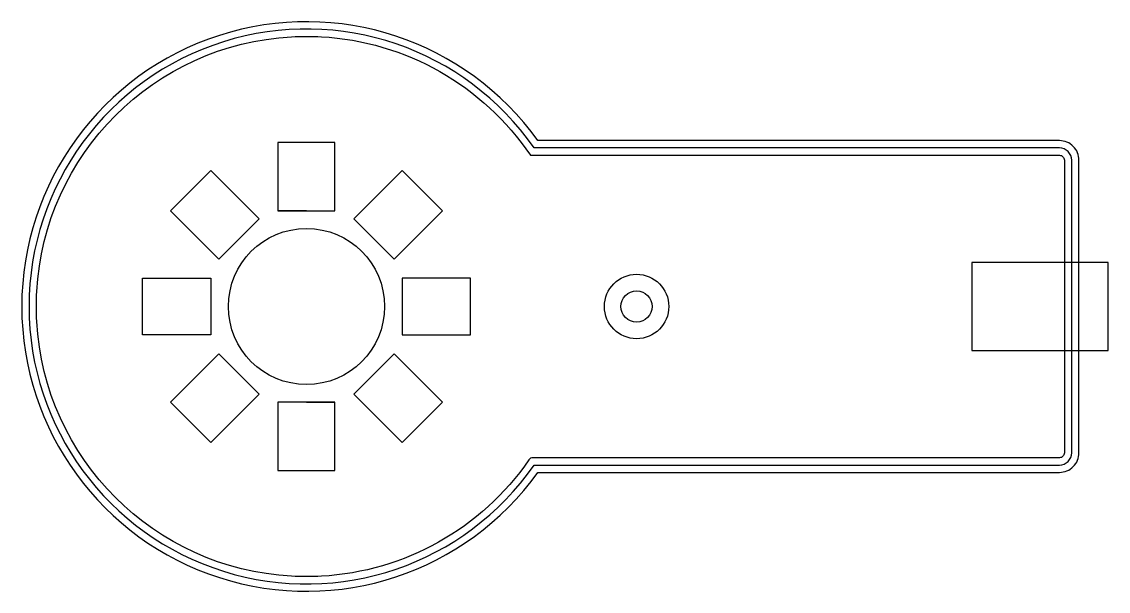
# Model space of a CAD drawing. Header units: millimetres. Extents: x 21 to 133, y 13 to 72.
import ezdxf

# ---------------------------------------------------------------- set-up
doc = ezdxf.new("R2010")
doc.units = ezdxf.units.MM
doc.layers.get('0').update_dxf_attribs({"linetype": 'CONTINUOUS'})

msp = doc.modelspace()

# ---------------------------------------------------------------- linework, layer by layer
for p, q in [((50.4, 52.45), (47.48, 52.45)), ((40.6, 42.65), (40.6, 39.73)), ((60.2, 42.65), (60.2, 39.73)), ((50.4, 32.85), (53.32, 32.85))]:
    msp.add_line(p, q)
for points in [[(127.59, 59.65), (74.13, 59.65, 3.112843), (74.13, 25.65), (127.59, 25.65, 0.414214), (129.59, 27.65), (129.59, 57.65, 0.414214)], [(127.59, 26.4, 0.414214), (128.84, 27.65), (128.84, 57.65, 0.414214), (127.59, 58.9), (73.74, 58.9, 3.186453), (73.74, 26.4)], [(73.61, 27.15, 0.246634), (73.2, 26.93, -0.232044), (51.93, 15, -0.027605), (48.87, 15, -0.382238), (22.75, 41.12, -0.027605), (22.75, 44.18, -0.382238), (48.87, 70.3, -0.027605), (51.93, 70.3, -0.234536), (73.35, 58.15), (82.74, 58.15), (85.74, 58.15), (127.59, 58.15, -0.414214), (128.09, 57.65), (128.09, 44.15), (128.09, 41.15), (128.09, 27.65, -0.414214), (127.59, 27.15), (85.74, 27.15), (82.74, 27.15)]]:
    msp.add_lwpolyline(points, format="xyb", close=True)
for points in [[(47.48, 52.45), (53.32, 52.45), (53.32, 59.45), (47.48, 59.45)], [(36.46, 52.46), (41.41, 47.51), (45.54, 51.64), (40.59, 56.59)], [(55.26, 51.64), (60.21, 56.59), (64.34, 52.46), (59.39, 47.51)], [(132.59, 47.15), (118.59, 47.15), (118.59, 38.15), (132.59, 38.15)], [(40.6, 39.73), (33.6, 39.73), (33.6, 45.57), (40.6, 45.57)], [(60.2, 39.73), (67.2, 39.73), (67.2, 45.57), (60.2, 45.57)], [(41.41, 37.79), (36.46, 32.84), (40.59, 28.71), (45.54, 33.66)], [(55.26, 33.66), (60.21, 28.71), (64.34, 32.84), (59.39, 37.79)], [(53.32, 32.85), (47.48, 32.85), (47.48, 25.85), (53.32, 25.85)]]:
    msp.add_lwpolyline(points, close=True)
for centre, radius in [((50.4, 42.65), 8), ((84.24, 42.65), 3.3), ((84.24, 42.65), 1.6)]:
    msp.add_circle(centre, radius)

doc.saveas('drawing.dxf')
